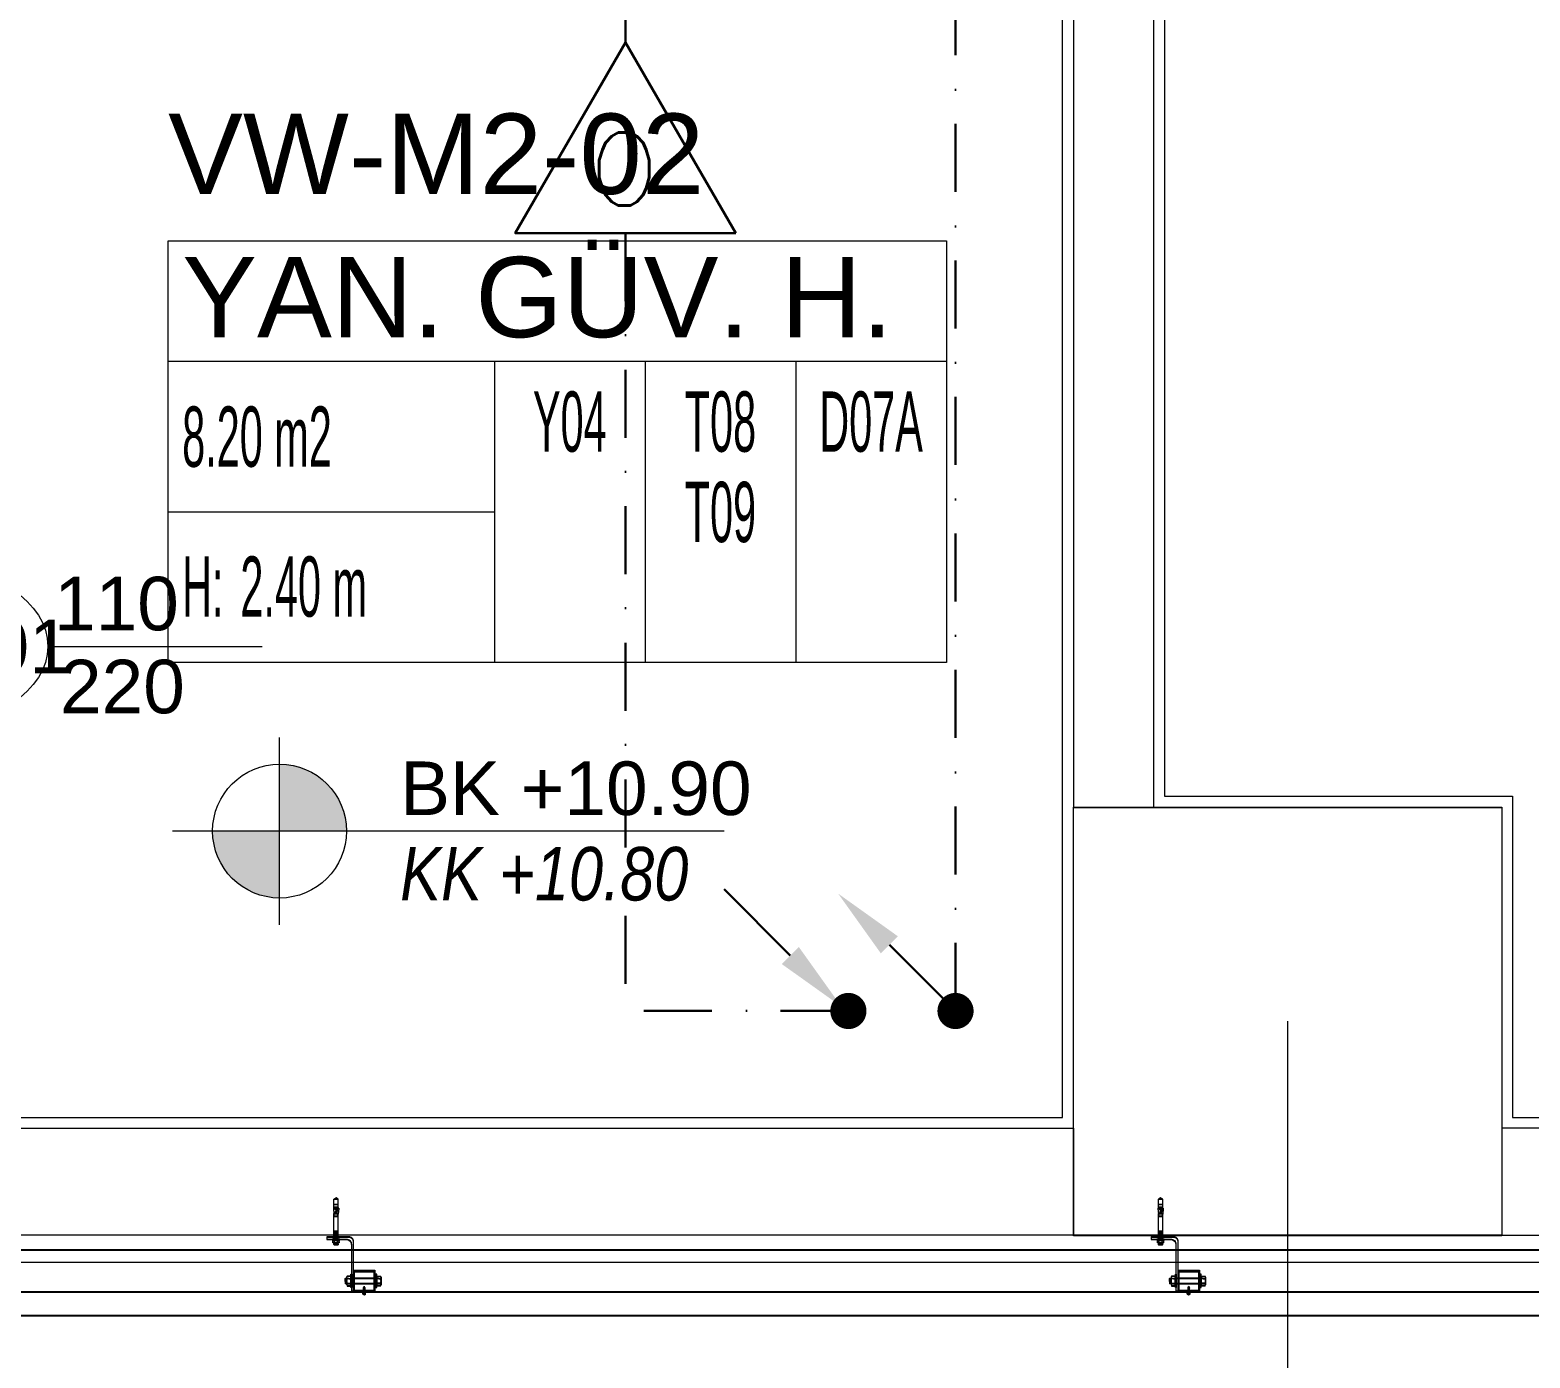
# Model space of a CAD drawing. Extents: x -3709 to 34975, y -230 to 8245.
# Drawn here: x 24401 to 24681.1, y 289.6 to 537.6 of the extents above; entities that cross this region are included whole.
import ezdxf
from ezdxf.enums import TextEntityAlignment as Align

# ---------------------------------------------------------------- set-up
doc = ezdxf.new("R2010")
doc.units = 0
doc.linetypes.add('DASHDOT', pattern=[25.4, 12.7, -6.35, 0, -6.35])
doc.layers.get('0').update_dxf_attribs({"color": 9, "lineweight": 9})
for name, color, linetype, lineweight in [('00', 9, 'Continuous', 9), ('01', 9, 'Continuous', 9), ('06D', 9, 'Continuous', 9), ('10', 9, 'Continuous', 9), ('10A', 9, 'Continuous', 9), ('14', 9, 'Continuous', 9), ('21', 9, 'Continuous', 9), ('21_MAHAL', 9, 'Continuous', 9), ('22', 8, 'Continuous', 9), ('24', 9, 'Continuous', 9), ('33', 9, 'BATTING', 9), ('E-AŞAĞIDAN GELEN HAT', 7, 'Continuous', 30), ('E-KABLO', 7, 'Continuous', 30), ('E-OPTİK DUMAN DEDEKTÖRÜ', 7, 'Continuous', 30), ('E-YUKARI ÇIKAN HAT', 7, 'Continuous', 30)]:
    doc.layers.add(name, color=color, linetype=linetype, lineweight=lineweight)
doc.styles.add('Arial', font='arial.ttf', dxfattribs={"height": 2.5})
doc.styles.add('E-YAZI', font='txttw.shx')
doc.styles.add('MuuM_TEXT-ITALIC', font='ARIALNI.TTF')
doc.styles.add('MuuM_TEXT-STANDART', font='ARIALN.TTF')
doc.linetypes.add('BATTING', pattern='A,0.0001,-0.1,[134,ltypeshp.shx,S=0.1,R=0,X=-0.1,Y=0],-0.2,[134,ltypeshp.shx,S=0.1,R=180,X=0.1,Y=0],-0.1', length=0.4001)

# ---------------------------------------------------------------- blocks, each defined once
blk = doc.blocks.new('p-kolon-80x80-vw')
at = {"layer": '01'}
blk.add_lwpolyline([(-40, -40), (-40, 40), (40, 40), (40, -40)], close=True, dxfattribs=at)
blk = doc.blocks.new('cxvxv')
for p, q in [((-21988.4, 8560.98, 0), (-21988.4, 8560.32, 0)), ((-21988.4, 8560.32, 0), (-21986.64, 8560.32, 0)), ((-21986.86, 8561.07, 0), (-21988.18, 8561.07, 0)), ((-21988.02, 8561.25, 0), (-21987.03, 8561.3, 0)), ((-21988.02, 8561.25, 0), (-21988, 8561.26, 0)), ((-21988, 8561.23, 0), (-21988.02, 8561.25, 0)), ((-21988.02, 8561.13, 0), (-21987.03, 8561.19, 0)), ((-21988.02, 8561.13, 0), (-21988, 8561.14, 0)), ((-21988, 8561.11, 0), (-21988.02, 8561.13, 0)), ((-21988.02, 8560.32, 0), (-21987.02, 8560.32, 0)), ((-21988.02, 8560.28, 0), (-21988.02, 8560.32, 0)), ((-21988.02, 8560.11, 0), (-21988.02, 8555.61, 0)), ((-21988, 8561.3, 0), (-21987.94, 8561.35, 0)), ((-21988, 8561.26, 0), (-21988, 8561.3, 0)), ((-21988, 8561.14, 0), (-21988, 8561.23, 0)), ((-21988, 8561.07, 0), (-21988, 8561.11, 0)), ((-21987.96, 8560.98, 0), (-21987.96, 8560.32, 0)), ((-21987.54, 8561.35, 0), (-21987.94, 8561.35, 0)), ((-21987.7, 8561.05, 0), (-21987.7, 8561.08, 0)), ((-21987.7, 8561.07, 0), (-21987.7, 8561.07, 0)), ((-21987.54, 8561.35, 0), (-21987.1, 8561.35, 0)), ((-21987.03, 8561.3, 0), (-21987.1, 8561.35, 0)), ((-21987.08, 8560.64, 0), (-21987.08, 8560.98, 0)), ((-21987.08, 8560.64, 0), (-21987.08, 8560.32, 0)), ((-21987.06, 8560.32, 0), (-21987.06, 8560.28, 0)), ((-21987.06, 8555.61, 0), (-21987.06, 8560.11, 0)), ((-21987.05, 8561.32, 0), (-21987.03, 8561.3, 0)), ((-21987.03, 8561.3, 0), (-21987.05, 8561.28, 0)), ((-21987.03, 8561.3, 0), (-21987.05, 8561.29, 0)), ((-21987.05, 8561.28, 0), (-21987.05, 8561.2, 0)), ((-21987.05, 8561.2, 0), (-21987.03, 8561.19, 0)), ((-21987.03, 8561.19, 0), (-21987.05, 8561.17, 0)), ((-21987.05, 8561.17, 0), (-21987.05, 8561.08, 0)), ((-21987.05, 8561.08, 0), (-21987.03, 8561.07, 0)), ((-21987.02, 8560.32, 0), (-21987.02, 8560.28, 0)), ((-21987.02, 8555.61, 0), (-21987.02, 8560.11, 0)), ((-21986.64, 8560.32, 0), (-21986.64, 8560.98, 0)), ((-21988.4, 8555.4, 0), (-21986.64, 8555.4, 0)), ((-21988.4, 8554.74, 0), (-21988.4, 8555.4, 0)), ((-21986.86, 8554.65, 0), (-21988.17, 8554.65, 0)), ((-21988.02, 8555.44, 0), (-21988.02, 8555.4, 0)), ((-21988.02, 8555.4, 0), (-21987.02, 8555.4, 0)), ((-21987.96, 8554.74, 0), (-21987.96, 8555.4, 0)), ((-21987.08, 8555.08, 0), (-21987.08, 8555.4, 0)), ((-21987.08, 8555.08, 0), (-21987.08, 8554.74, 0)), ((-21987.06, 8555.4, 0), (-21987.06, 8555.44, 0)), ((-21987.02, 8555.4, 0), (-21987.02, 8555.44, 0)), ((-21986.64, 8555.4, 0), (-21986.64, 8554.74, 0))]:
    blk.add_line(p, q)
at = {"elevation": 0}
for points in [[(-21986.3, 8560.11), (-21988.7, 8560.11), (-21988.7, 8560.28), (-21986.3, 8560.28)], [(-21986.3, 8555.61), (-21988.7, 8555.61), (-21988.7, 8555.44), (-21986.3, 8555.44)]]:
    blk.add_lwpolyline(points, close=True, dxfattribs=at)
for points in [[(-21987.98, 8560.28), (-21987.98, 8560.32)], [(-21987.98, 8560.11), (-21987.98, 8555.61)], [(-21987.98, 8555.44), (-21987.98, 8555.4)]]:
    blk.add_lwpolyline(points, dxfattribs=at)
for centre, radius, start, end in [((-21988.18, 8560.75, 0), 0.315, 45.8497, 134.1503), ((-21987.52, 8559.95, 0), 1.12, 66.8701, 113.1299), ((-21987.52, 8559.95, 0), 1.12, 66.8701, 113.1299), ((-21986.86, 8560.76, 0), 0.313, 45.449, 134.551), ((-21988.18, 8554.97, 0), 0.315, 225.8497, 314.1503), ((-21987.52, 8555.77, 0), 1.12, 246.8701, 293.1299), ((-21987.52, 8555.77, 0), 1.12, 246.8701, 293.1299), ((-21986.86, 8554.96, 0), 0.313, 225.449, 314.551)]:
    blk.add_arc(centre, radius, start, end)
blk = doc.blocks.new('VIDA')
for p, q in [((-18058.1, 6526.6), (-18059.2, 6526.6)), ((-18059.2, 6521.2), (-18059.2, 6526.6)), ((-18072, 6523.9), (-18071.9, 6524)), ((-18071.9, 6523.8), (-18072, 6523.9)), ((-18071.9, 6524), (-18070.1, 6524.7)), ((-18069.6, 6522.9), (-18071.9, 6523.8)), ((-18069.7, 6524.9), (-18070.6, 6523.2)), ((-18070.6, 6523.2), (-18070.1, 6524.7)), ((-18070.1, 6524.7), (-18069.9, 6525.1)), ((-18069.9, 6525.1), (-18070.1, 6524.1)), ((-18070.1, 6524.1), (-18070, 6524.3)), ((-18070, 6524.3), (-18069.8, 6525.1)), ((-18069.9, 6525.1), (-18069.8, 6525.1)), ((-18069.8, 6525.1), (-18069.7, 6524.9)), ((-18069.7, 6524.9), (-18069.3, 6525)), ((-18069.6, 6522.8), (-18069.1, 6525)), ((-18069.6, 6522.8), (-18069.6, 6522.9)), ((-18069.4, 6522.4), (-18069.6, 6522.8)), ((-18068.9, 6525.3), (-18069.4, 6522.4)), ((-18069.3, 6522.4), (-18069.4, 6522.4)), ((-18069.3, 6522.4), (-18068.9, 6525.3)), ((-18069.3, 6525), (-18069.1, 6525)), ((-18069.1, 6522.8), (-18069.3, 6522.4)), ((-18069.1, 6525), (-18068.9, 6525.3)), ((-18068.7, 6522.8), (-18069.1, 6522.8)), ((-18068.9, 6525.3), (-18068.9, 6525.3)), ((-18068.9, 6525.3), (-18068.7, 6525)), ((-18068.7, 6522.8), (-18068.2, 6525)), ((-18068.7, 6525), (-18068.2, 6525)), ((-18068.5, 6522.4), (-18068.7, 6522.8)), ((-18068, 6525.3), (-18068.5, 6522.4)), ((-18068.4, 6522.4), (-18068.5, 6522.4)), ((-18068.4, 6522.4), (-18067.9, 6525.3)), ((-18068.2, 6522.8), (-18068.4, 6522.4)), ((-18068.2, 6522.8), (-18068.4, 6522.4)), ((-18068.2, 6525), (-18068, 6525.3)), ((-18067.7, 6525), (-18068.2, 6522.8)), ((-18067.7, 6522.8), (-18068.2, 6522.8)), ((-18067.9, 6525.3), (-18068, 6525.3)), ((-18067.9, 6525.3), (-18067.7, 6525)), ((-18067.7, 6522.8), (-18067.2, 6525)), ((-18067.7, 6525), (-18067.2, 6525)), ((-18067.5, 6522.4), (-18067.7, 6522.8)), ((-18067, 6525.3), (-18067.5, 6522.4)), ((-18067.4, 6522.4), (-18067.5, 6522.4)), ((-18067.4, 6522.4), (-18066.9, 6525.3)), ((-18067.2, 6522.8), (-18067.4, 6522.4)), ((-18067.2, 6522.8), (-18067.4, 6522.4)), ((-18067.2, 6525), (-18067, 6525.3)), ((-18066.7, 6525), (-18067.2, 6522.8)), ((-18066.7, 6522.8), (-18067.2, 6522.8)), ((-18066.9, 6525.3), (-18067, 6525.3)), ((-18066.9, 6525.3), (-18066.7, 6525)), ((-18066.3, 6525), (-18066.7, 6525)), ((-18066.7, 6522.8), (-18066.3, 6525)), ((-18066.5, 6522.4), (-18066.7, 6522.8)), ((-18066.1, 6525.3), (-18066.5, 6522.4)), ((-18066.5, 6522.4), (-18066, 6525.3)), ((-18066.3, 6522.8), (-18066.5, 6522.4)), ((-18066.3, 6522.8), (-18066.5, 6522.4)), ((-18066.5, 6522.4), (-18066.5, 6522.4)), ((-18066.3, 6525), (-18066.1, 6525.3)), ((-18065.8, 6525), (-18066.3, 6522.8)), ((-18066.3, 6522.8), (-18065.8, 6522.8)), ((-18066, 6525.3), (-18066.1, 6525.3)), ((-18066, 6525.3), (-18065.8, 6525)), ((-18065.8, 6522.8), (-18065.3, 6525)), ((-18065.8, 6525), (-18065.3, 6525)), ((-18065.6, 6522.4), (-18065.8, 6522.8)), ((-18065.1, 6525.3), (-18065.6, 6522.4)), ((-18065.5, 6522.4), (-18065.6, 6522.4)), ((-18065.5, 6522.4), (-18065, 6525.3)), ((-18065.3, 6522.8), (-18065.5, 6522.4)), ((-18065.3, 6522.8), (-18065.5, 6522.4)), ((-18065.3, 6525), (-18065.1, 6525.3)), ((-18064.8, 6525), (-18065.3, 6522.8)), ((-18064.8, 6522.8), (-18065.3, 6522.8)), ((-18065.1, 6525.3), (-18065, 6525.3)), ((-18065, 6525.3), (-18064.8, 6525)), ((-18064.8, 6525), (-18064.3, 6525)), ((-18064.8, 6522.8), (-18064.3, 6525)), ((-18064.6, 6522.4), (-18064.8, 6522.8)), ((-18064.1, 6525.3), (-18064.6, 6522.4)), ((-18064.5, 6522.4), (-18064.6, 6522.4)), ((-18064.5, 6522.4), (-18064, 6525.3)), ((-18064.3, 6522.8), (-18064.5, 6522.4)), ((-18064.3, 6522.8), (-18064.5, 6522.4)), ((-18064.3, 6525), (-18064.1, 6525.3)), ((-18063.8, 6525), (-18064.3, 6522.8)), ((-18063.8, 6522.8), (-18064.3, 6522.8)), ((-18064, 6525.3), (-18064.1, 6525.3)), ((-18064, 6525.3), (-18063.8, 6525)), ((-18063.8, 6522.8), (-18062, 6525)), ((-18062, 6525), (-18063.8, 6525)), ((-18063.6, 6522.4), (-18063.8, 6522.8)), ((-18063.6, 6522.4), (-18061.7, 6525.3)), ((-18061.8, 6525.3), (-18063.6, 6522.4)), ((-18062, 6522.8), (-18063.6, 6522.4)), ((-18062, 6522.8), (-18063.6, 6522.4)), ((-18063.6, 6522.4), (-18063.6, 6522.4)), ((-18061.5, 6525), (-18063.4, 6522.8)), ((-18063.4, 6522.8), (-18061.5, 6522.8)), ((-18061.7, 6525.3), (-18063.2, 6525.3)), ((-18062.7, 6522.4), (-18061.5, 6522.8)), ((-18062.6, 6522.4), (-18062.1, 6525.3)), ((-18062.4, 6522.8), (-18062.6, 6522.4)), ((-18062.4, 6522.8), (-18062.6, 6522.4)), ((-18062.6, 6522.4), (-18061.3, 6522.4)), ((-18062.4, 6525), (-18062.2, 6525.3)), ((-18061.5, 6525), (-18062.4, 6525)), ((-18061.5, 6522.8), (-18062.4, 6525)), ((-18061.9, 6525), (-18062.4, 6522.8)), ((-18061.9, 6522.8), (-18062.4, 6522.8)), ((-18062.2, 6525.3), (-18062.1, 6525.3)), ((-18062.2, 6525.3), (-18061.3, 6522.4)), ((-18062.1, 6525.3), (-18061.9, 6525)), ((-18062, 6525), (-18061.8, 6525.3)), ((-18061.9, 6525), (-18061.4, 6525)), ((-18061.9, 6522.8), (-18061.4, 6525)), ((-18061.7, 6522.4), (-18061.9, 6522.8)), ((-18061.2, 6525.3), (-18061.7, 6522.4)), ((-18061.7, 6525.3), (-18061.5, 6525)), ((-18061.6, 6522.4), (-18061.7, 6522.4)), ((-18061.6, 6522.4), (-18061.2, 6525.3)), ((-18061.4, 6522.8), (-18061.6, 6522.4)), ((-18061.4, 6522.8), (-18061.6, 6522.4)), ((-18061.4, 6525), (-18061.2, 6525.3)), ((-18061, 6525), (-18061.4, 6522.8)), ((-18060.9, 6522.8), (-18061.4, 6522.8)), ((-18061.2, 6525.3), (-18061, 6525)), ((-18061.2, 6525.3), (-18061.2, 6525.3)), ((-18061, 6525), (-18060.5, 6525)), ((-18060.9, 6522.8), (-18060.5, 6525)), ((-18060.7, 6522.4), (-18060.9, 6522.8)), ((-18060.7, 6522.4), (-18060.2, 6525.3)), ((-18060.3, 6525.3), (-18060.7, 6522.4)), ((-18060.5, 6522.8), (-18060.7, 6522.4)), ((-18060.5, 6522.8), (-18060.7, 6522.4)), ((-18060.7, 6522.4), (-18060.7, 6522.4)), ((-18060.5, 6525), (-18060.3, 6525.3)), ((-18060, 6525), (-18060.5, 6522.8)), ((-18060.5, 6522.8), (-18060, 6522.8)), ((-18060.3, 6525.3), (-18060.2, 6525.3)), ((-18060.2, 6525.3), (-18060, 6525)), ((-18060, 6525), (-18059.5, 6525)), ((-18060, 6522.8), (-18059.5, 6525)), ((-18059.8, 6522.4), (-18060, 6522.8)), ((-18059.3, 6525.3), (-18059.8, 6522.4)), ((-18059.7, 6522.4), (-18059.8, 6522.4)), ((-18059.7, 6522.4), (-18059.2, 6525.3)), ((-18059.5, 6522.8), (-18059.7, 6522.4)), ((-18059.5, 6522.8), (-18059.7, 6522.4)), ((-18059.5, 6525), (-18059.3, 6525.3)), ((-18059.2, 6524), (-18059.5, 6522.8)), ((-18059.5, 6522.8), (-18059.2, 6522.8)), ((-18059.3, 6525.3), (-18059.2, 6525.3)), ((-18058.1, 6521.2), (-18059.2, 6521.2))]:
    blk.add_line(p, q)
for points in [[(-18068.7, 6525), (-18069.1, 6522.8)], [(-18057.2, 6524.3), (-18057.5, 6524), (-18057.5, 6523.8), (-18057.2, 6523.5)]]:
    blk.add_lwpolyline(points)
for centre, start, end in [((-18062.4, 6523.6), 7.5095, 35.2427), ((-18062.4, 6524.2), 324.7573, 352.4905)]:
    blk.add_arc(centre, 5.21, start, end)
blk = doc.blocks.new('çelik dübel')
at = {"ltscale": 7}
for p, q in [((-87.2, -2), (-85, 2)), ((-85, -6), (-85, 2)), ((-68, 2), (-85, 2)), ((-75, -6), (-75, 2)), ((-70, -6), (-70, 2)), ((-68, 3), (-58, 2)), ((-68, -7), (-68, 3)), ((-58, -6), (-58, 2)), ((-8.5, 2), (-58, 2)), ((-53, 1.5), (-58, 1.5)), ((-53, -6), (-53, 2)), ((-25, -6), (-25, 2)), ((-25, -6), (-23.9, 2)), ((-23, -6), (-21.9, 2)), ((-21, -6), (-19.9, 2)), ((-19, -6), (-17.9, 2)), ((-17, -6), (-15.9, 2)), ((-85, -6), (-87.2, -2)), ((-68, -6), (-85, -6)), ((-68, -7), (-58, -6)), ((-53, -5.5), (-58, -5.5)), ((-8.5, -6), (-58, -6))]:
    blk.add_line(p, q, dxfattribs=at)
for p, q in [((-15, -6), (-13.9, 2)), ((-13, -6), (-11.9, 2)), ((-11, -6), (-10, 1.1)), ((-10, -9), (-10, 5)), ((-9, 5), (-10, 5)), ((-10, 3), (-10, 5)), ((-9, -9), (-9, 5)), ((-8.5, 2), (-8.5, 3)), ((-8.5, -4), (-8.5, 0)), ((-5, 4), (-7.5, 4)), ((-5, 1), (-7.5, 1)), ((-4, 2), (-4, 3)), ((-1, 2), (-4, 2)), ((-4, -4), (-4, 0)), ((-3, -6), (-1.9, 2)), ((-1, -6), (0, 1.1)), ((0, -5), (0, 1)), ((-10, -7), (-10, -9.1)), ((-9, -9), (-10, -9)), ((-8.5, -6), (-8.5, -7)), ((-5, -5), (-7.5, -5)), ((-5, -8), (-7.5, -8)), ((-4, -6), (-4, -7)), ((-1, -6), (-4, -6))]:
    blk.add_line(p, q)
for points in [[(-68, 0.6), (-67.4, 0.4), (-67, 0.1), (-66.6, -0.3), (-66.2, -0.8), (-65.9, -1.3), (-65.7, -1.9), (-65.4, -2.3), (-65.2, -2.8), (-65, -3.1), (-64.8, -3.3), (-64.6, -3.5), (-64.4, -3.6), (-64.2, -3.5), (-63.9, -3.5), (-63.7, -3.3), (-63.5, -3.1), (-63.2, -2.9), (-62.9, -2.6), (-62.7, -2.3), (-62.4, -2), (-62.1, -1.7), (-61.9, -1.4), (-61.6, -1.1), (-61.4, -0.9), (-61.2, -0.7), (-61, -0.6), (-60.8, -0.5), (-60.6, -0.5), (-60.4, -0.5), (-60.3, -0.7), (-60.1, -0.9), (-59.9, -1.1), (-59.8, -1.5), (-59.6, -1.9), (-59.4, -2.3), (-59.2, -2.7), (-58.9, -3), (-58.7, -3.3), (-58.4, -3.5), (-58, -3.5)], [(-68, -0.5), (-68, -0.5), (-67.9, -0.5), (-67.9, -0.5), (-67.8, -0.5), (-67.8, -0.6), (-67.7, -0.6), (-67.7, -0.6), (-67.6, -0.7), (-67.6, -0.7), (-67.6, -0.8), (-67.5, -0.8), (-67.5, -0.8), (-67.5, -0.9), (-67.4, -0.9), (-67.4, -0.9), (-67.3, -1), (-67.3, -1), (-67.3, -1.1), (-67.2, -1.1), (-67.2, -1.2), (-67.2, -1.2), (-67.1, -1.3), (-67.1, -1.3), (-67.1, -1.4), (-67, -1.4), (-67, -1.5), (-67, -1.5), (-66.9, -1.6), (-66.9, -1.6), (-66.9, -1.7), (-66.9, -1.7), (-66.8, -1.8), (-66.8, -1.9), (-66.8, -1.9), (-66.7, -2), (-66.7, -2), (-66.7, -2.1), (-66.6, -2.2), (-66.6, -2.2), (-66.6, -2.3), (-66.6, -2.3), (-66.5, -2.4), (-66.5, -2.5), (-66.5, -2.5), (-66.4, -2.6), (-66.4, -2.7), (-66.4, -2.7), (-66.3, -2.8), (-66.3, -2.8), (-66.3, -2.9), (-66.3, -3), (-66.2, -3), (-66.2, -3.1), (-66.2, -3.1), (-66.1, -3.2), (-66.1, -3.2), (-66.1, -3.3), (-66, -3.4), (-66, -3.4), (-66, -3.5), (-65.9, -3.5), (-65.9, -3.6), (-65.9, -3.6), (-65.8, -3.7), (-65.8, -3.7), (-65.7, -3.8), (-65.7, -3.8), (-65.7, -3.9), (-65.6, -3.9), (-65.6, -4), (-65.5, -4), (-65.5, -4.1), (-65.4, -4.1), (-65.4, -4.1), (-65.3, -4.2), (-65.3, -4.2), (-65.2, -4.3), (-65.2, -4.3), (-65.1, -4.3), (-65, -4.4), (-65, -4.4), (-64.9, -4.4), (-64.9, -4.4), (-64.8, -4.5), (-64.7, -4.5), (-64.7, -4.5), (-64.6, -4.5), (-64.5, -4.5), (-64.5, -4.5), (-64.4, -4.5), (-64.3, -4.5), (-64.3, -4.5), (-64.2, -4.5), (-64.1, -4.5), (-64.1, -4.5), (-64, -4.5), (-64, -4.5), (-63.9, -4.5), (-63.8, -4.5), (-63.8, -4.5), (-63.7, -4.4), (-63.7, -4.4), (-63.6, -4.4), (-63.6, -4.4), (-63.5, -4.4), (-63.4, -4.3), (-63.4, -4.3), (-63.3, -4.3), (-63.3, -4.3), (-63.3, -4.2), (-63.2, -4.2), (-63.2, -4.2), (-63.1, -4.1), (-63.1, -4.1), (-63, -4.1), (-63, -4), (-62.9, -4), (-62.9, -4), (-62.9, -3.9), (-62.8, -3.9), (-62.8, -3.9), (-62.7, -3.8), (-62.7, -3.8), (-62.7, -3.8), (-62.6, -3.7), (-62.6, -3.7), (-62.5, -3.6), (-62.5, -3.6), (-62.5, -3.6), (-62.4, -3.5), (-62.4, -3.5), (-62.4, -3.5), (-62.3, -3.4), (-62.3, -3.4), (-62.2, -3.3), (-62.2, -3.3), (-62.2, -3.3), (-62.1, -3.2), (-62.1, -3.2), (-62.1, -3.1), (-62, -3.1), (-62, -3.1), (-62, -3), (-61.9, -3), (-61.9, -2.9), (-61.9, -2.9), (-61.8, -2.9), (-61.8, -2.8), (-61.7, -2.8), (-61.7, -2.7), (-61.7, -2.7), (-61.6, -2.6), (-61.6, -2.6), (-61.6, -2.6), (-61.5, -2.5), (-61.5, -2.5), (-61.5, -2.5), (-61.4, -2.4), (-61.4, -2.4), (-61.4, -2.3), (-61.3, -2.3), (-61.3, -2.3), (-61.3, -2.2), (-61.3, -2.2), (-61.2, -2.2), (-61.2, -2.1), (-61.2, -2.1), (-61.1, -2), (-61.1, -2), (-61.1, -2), (-61, -1.9), (-61, -1.9), (-61, -1.9), (-61, -1.9), (-60.9, -1.8), (-60.9, -1.8), (-60.9, -1.8), (-60.9, -1.8), (-60.9, -1.8), (-60.9, -1.7), (-60.8, -1.7), (-60.8, -1.7), (-60.8, -1.7), (-60.8, -1.7), (-60.8, -1.7), (-60.8, -1.8), (-60.7, -1.8), (-60.7, -1.8), (-60.7, -1.8), (-60.7, -1.9), (-60.7, -1.9), (-60.7, -1.9), (-60.6, -2), (-60.6, -2), (-60.6, -2.1), (-60.6, -2.1), (-60.6, -2.1), (-60.5, -2.2), (-60.5, -2.2), (-60.5, -2.3), (-60.5, -2.3), (-60.4, -2.4), (-60.4, -2.5), (-60.4, -2.5), (-60.4, -2.6), (-60.3, -2.6), (-60.3, -2.7), (-60.3, -2.7), (-60.3, -2.8), (-60.2, -2.8), (-60.2, -2.9), (-60.2, -3), (-60.1, -3), (-60.1, -3.1), (-60.1, -3.1), (-60, -3.2), (-60, -3.2), (-59.9, -3.3), (-59.9, -3.4), (-59.9, -3.4), (-59.8, -3.5), (-59.8, -3.5), (-59.7, -3.6), (-59.7, -3.6), (-59.6, -3.7), (-59.6, -3.8), (-59.5, -3.8), (-59.5, -3.9), (-59.4, -3.9), (-59.3, -4), (-59.3, -4), (-59.2, -4.1), (-59.1, -4.2), (-59, -4.2), (-58.9, -4.3), (-58.8, -4.3), (-58.6, -4.4), (-58.4, -4.4), (-58.2, -4.5), (-58, -4.5)]]:
    blk.add_lwpolyline(points)
for centre, start, end in [((-7.5, 3), 90, 180), ((-7.5, 2), 180, 270), ((-7.5, 0), 90, 180), ((-5, 3), 0, 90), ((-5, 2), 270, 0), ((-5, 0), 0, 90), ((-1, 1), 0, 90), ((-7.5, -4), 180, 270), ((-7.5, -6), 90, 180), ((-7.5, -7), 180, 270), ((-5, -4), 270, 0), ((-5, -6), 0, 90), ((-5, -7), 270, 0), ((-1, -5), 270, 0)]:
    blk.add_arc(centre, 1, start, end)
blk = doc.blocks.new('kjdol')
at = {"ltscale": 10, "elevation": -278.89}
blk.add_lwpolyline([(77394.12, 60089.89), (77403.28, 60089.89, 0.460237), (77404.18, 60090.79), (77404.18, 60094.89), (77403.78, 60094.89), (77403.78, 60091.29, -0.414214), (77402.78, 60090.29), (77394.12, 60090.29)], format="xyb", close=True, dxfattribs=at)
at = {"elevation": -249.79}
for points in [[(77397.97, 60089.9), (77397.97, 60085.9), (77393.97, 60085.9), (77393.97, 60089.9)], [(77397.77, 60089.7), (77397.77, 60086.1), (77394.17, 60086.1), (77394.17, 60089.7)]]:
    blk.add_lwpolyline(points, close=True, dxfattribs=at)
at = {"extrusion": (0, 0, -1), "xscale": 0.1000000000058208, "yscale": 0.1000000000058208, "zscale": -0.0999999999999091}
blk.add_blockref('çelik dübel', (-77402.74, 60093.36, 459.25), dxfattribs=at)
blk.add_blockref('cxvxv', (99383.5, 51530.11, -249.79))
at = {"xscale": 0.1000000000058208, "yscale": 0.1000000000058208, "zscale": 0.1000000000058208, "rotation": 180}
blk.add_blockref('VIDA', (75587.75, 60740.29, -249.79), dxfattribs=at)
blk = doc.blocks.new('cephekompozit2.kat')
at = {"layer": '10A'}
blk.add_lwpolyline([(2332.85, 25955.52), (683.25, 25955.52), (683.25, 25960.02), (2332.85, 25960.02), (2332.85, 25955.52)], dxfattribs=at)
at = {"layer": '33', "ltscale": 0.2}
blk.add_lwpolyline([(3171.67, 25868.02), (2347.5, 25868.02), (2347.5, 25967.81), (687.5, 25967.81), (687.5, 27013.02), (687.37, 29553.02), (2347.5, 29553.02), (2347.5, 29653.02), (3181.67, 29653.02)], dxfattribs=at)
at = {"layer": '10', "rotation": 90}
for p in [(61445.2, -51433.95, 249.79), (61599.14, -51433.95, 249.79)]:
    blk.add_blockref('kjdol', p, dxfattribs=at)
blk = doc.blocks.new('p-aks_vw')
at = {"layer": '24', "ltscale": 2}
blk.add_lwpolyline([(3240, 40), (3240, -257.5)], dxfattribs=at)
blk = doc.blocks.new('0_doorno')
blk.add_lwpolyline([(4.5, 0), (12.5, 0)])
blk.add_ellipse((0, 0), major_axis=(-4.5, 0), ratio=0.666667)
at = {"style": 'Arial'}
blk.add_attdef('YUKSEKLIK', text='', height=2, dxfattribs=at).set_placement((5, 5.9), align=Align.TOP_LEFT)
blk.add_attdef('KAPINO', text='', height=1.4, dxfattribs=at).set_placement((-0.019, -0.035), align=Align.MIDDLE)
blk.add_attdef('GENISLIK', text='', height=2, dxfattribs=at).set_placement((5, -1.895), align=Align.BOTTOM_LEFT)
blk = doc.blocks.new('0_elevationtarget-p-bk')
h = blk.add_hatch(color=254)
h.paths.add_polyline_path([(2.5, 0, 0.414214), (0, 2.5), (0, 0)])
h.paths.add_polyline_path([(0, 0), (-2.5, 0, 0.414214), (0, -2.5)])
blk.add_line((0, -3.5), (0, 3.5))
blk.add_lwpolyline([(16.605, 0), (-4, 0)])
blk.add_circle((0, 0), 2.5)
at = {"style": 'Arial'}
blk.add_attdef('BITMISKOT', text='', height=2, dxfattribs=at).set_placement((4.5, 0), align=Align.BOTTOM_LEFT)
at = {"style": 'MuuM_TEXT-ITALIC'}
blk.add_attdef('FINISHINGFLOORLEVEL', text='', height=2, dxfattribs=at).set_placement((4.5, -0.592), align=Align.TOP_LEFT)
blk = doc.blocks.new('0_roomno2')
blk.add_lwpolyline([(19.375, -10.5), (0, -10.5), (0, 0), (19.375, 0)], close=True)
for points in [[(0, -3), (19.375, -3)], [(8.125, -3), (8.125, -10.5)], [(11.875, -3), (11.875, -10.5)], [(15.625, -3), (15.625, -10.5)], [(0, -6.75), (8.125, -6.75)]]:
    blk.add_lwpolyline(points)
at = {"style": 'MuuM_TEXT-STANDART', "width": 0.6}
blk.add_text('H:', height=1.5, dxfattribs=at).set_placement((0.35, -8.608), align=Align.MIDDLE_LEFT)
at = {"style": 'Arial'}
blk.add_attdef('ODANO', (0, 1.17), '', height=2, dxfattribs=at)
blk.add_attdef('MEKANADI', text='', height=2, dxfattribs=at).set_placement((0.35, -3), align=Align.BOTTOM_LEFT)
at = {"style": 'MuuM_TEXT-STANDART', "width": 0.6}
for tag, p in [('YER01', (10, -4.5)), ('TAVAN01', (13.75, -4.5)), ('DUVAR01', (17.5, -4.5)), ('YER02', (10, -6.75)), ('TAVAN02', (13.75, -6.75)), ('DUVAR02', (17.5, -6.75)), ('YER03', (10, -9)), ('TAVAN03', (13.75, -9)), ('DUVAR03', (17.5, -9))]:
    blk.add_attdef(tag, text='', height=1.5, dxfattribs=at).set_placement(p, align=Align.MIDDLE_CENTER)
for tag, p in [('M2', (0.35, -4.875)), ('TEMIZTAVANYUKSEKLIGI', (1.8, -8.608))]:
    blk.add_attdef(tag, text='', height=1.5, dxfattribs=at).set_placement(p, align=Align.MIDDLE_LEFT)
blk = doc.blocks.new('100_OPTİK DUMAN DEDEKTÖRÜ 085')
at = {"layer": 'E-OPTİK DUMAN DEDEKTÖRÜ', "color": 4}
blk.add_lwpolyline([(2.059, 0), (0, 3.566), (-2.059, 0)], close=True, dxfattribs=at)
at = {"layer": 'E-OPTİK DUMAN DEDEKTÖRÜ', "color": 3, "style": 'E-YAZI'}
blk.add_text('O', height=1.36, dxfattribs=at).set_placement((-0.022, 1.201), align=Align.MIDDLE)
blk = doc.blocks.new('100_YUKARI ÇIKAN HAT')
at = {"layer": 'E-YUKARI ÇIKAN HAT', "color": 3, "linetype": 'Continuous'}
blk.add_line((2.472, 2.471), (0, 0), dxfattribs=at)
at = {"layer": 'E-YUKARI ÇIKAN HAT', "color": 4, "linetype": 'Continuous', "const_width": 0.675}
blk.add_lwpolyline([(-0.338, 0, 1), (0.337, 0, 1)], format="xyb", close=True, dxfattribs=at)
at = {"layer": 'E-YUKARI ÇIKAN HAT', "color": 3, "linetype": 'Continuous'}
blk.add_solid([(2.154, 2.789), (2.79, 2.152), (4.382, 4.379)], dxfattribs=at)
blk = doc.blocks.new('100_AŞAĞIDAN GELEN HAT')
at = {"layer": 'E-AŞAĞIDAN GELEN HAT', "color": 3, "linetype": 'Continuous'}
blk.add_line((-2.074, -2.17), (-4.546, -4.641), dxfattribs=at)
at = {"layer": 'E-AŞAĞIDAN GELEN HAT', "color": 4, "linetype": 'Continuous', "const_width": 0.675}
blk.add_lwpolyline([(-0.338, 0, 1), (0.338, 0, 1)], format="xyb", close=True, dxfattribs=at)
at = {"layer": 'E-AŞAĞIDAN GELEN HAT', "color": 3, "linetype": 'Continuous'}
blk.add_solid([(-2.392, -1.852), (-1.755, -2.489), (-0.164, -0.262)], dxfattribs=at)

msp = doc.modelspace()

# ---------------------------------------------------------------- linework, layer by layer
at = {"layer": '00'}
for points in [[(24610.84, 392.5), (24610.84, 757.5), (24580.84, 757.5), (24580.84, 742.5), (24595.84, 742.5), (24595.84, 392.5)], [(24445.84, 332.5), (24595.84, 332.5), (24595.84, 312.5), (24395.84, 312.5), (24395.84, 332.5), (24430.84, 332.5), (24430.84, 332.5), (24445.84, 332.5)], [(25395.84, 332.5), (24675.84, 332.5), (24675.84, 312.5), (25395.84, 312.5)]]:
    msp.add_lwpolyline(points, close=True, dxfattribs=at)
at = {"layer": '06D', "elevation": 29.1}
msp.add_lwpolyline([(26297.31, 3997.5), (25450.84, 3997.5), (25450.84, 3897.5), (23790.84, 3897.5), (23790.84, 307.5), (25450.84, 307.5), (25450.84, 207.5), (26295.54, 207.5)], dxfattribs=at)
at = {"layer": '14'}
msp.add_lwpolyline([(23847.84, 354.5), (24378.84, 354.5), (24378.84, 354.5), (24378.84, 354.5), (24378.84, 369.5), (24397.84, 369.5), (24397.84, 334.5), (24593.84, 334.5), (24593.84, 334.5), (24593.84, 334.5), (24593.84, 740.5), (24578.84, 740.5), (24578.84, 759.5), (24612.84, 759.5), (24612.84, 394.5), (24677.84, 394.5), (24677.84, 334.5), (25393.84, 334.5)], dxfattribs=at)
at = {"layer": 'E-KABLO', "color": 6, "linetype": 'DASHDOT'}
for p, q in [((24512.22, 535.32), (24512.22, 843.44)), ((24573.84, 354.4), (24573.84, 843.44)), ((24512.22, 499.66), (24512.22, 354.4)), ((24553.84, 354.4), (24512.22, 354.4))]:
    msp.add_line(p, q, dxfattribs=at)

# ---------------------------------------------------------------- block references
for name, p in [('cephekompozit2.kat', (23106.14, -25658.02)), ('cephekompozit2.kat', (23106.14, -25658.12)), ('p-kolon-80x80-vw', (24635.84, 352.5)), ('p-kolon-80x80-vw', (24635.84, 352.4))]:
    msp.add_blockref(name, p)
at = {"layer": '21', "xscale": 5, "yscale": 5, "zscale": 5}
msp.add_blockref('0_elevationtarget-p-bk', (24447.64, 388), dxfattribs=at).add_auto_attribs({'BITMISKOT': 'BK +10.90', 'FINISHINGFLOORLEVEL': 'KK +10.80'})
at = {"layer": '21_MAHAL'}
ref = msp.add_blockref('0_roomno2', (24426.82, 498.24), dxfattribs=dict(at, xscale=7.5, yscale=7.5, zscale=7.5))
ref.add_attrib('ODANO', 'VW-M2-02', (24426.82, 507.01), dxfattribs={"layer": '0', "height": 15, "style": 'Arial'})
ref.add_attrib('MEKANADI', 'YAN. GÜV. H.', dxfattribs={"layer": '0', "height": 15, "style": 'Arial'}).set_placement((24429.45, 475.74), align=Align.BOTTOM_LEFT)
ref.add_attrib('M2', '8.20 m2', dxfattribs={"layer": '0', "height": 11.25, "style": 'MuuM_TEXT-STANDART', "width": 0.6}).set_placement((24429.45, 461.68), align=Align.MIDDLE_LEFT)
ref.add_attrib('TEMIZTAVANYUKSEKLIGI', '2.40 m', dxfattribs={"layer": '0', "height": 11.25, "style": 'MuuM_TEXT-STANDART', "width": 0.6}).set_placement((24440.32, 433.68), align=Align.MIDDLE_LEFT)
ref.add_attrib('YER01', 'Y04', dxfattribs={"layer": '0', "height": 11.25, "style": 'MuuM_TEXT-STANDART', "width": 0.6}).set_placement((24501.82, 464.49), align=Align.MIDDLE_CENTER)
ref.add_attrib('TAVAN01', 'T08', dxfattribs={"layer": '0', "height": 11.25, "style": 'MuuM_TEXT-STANDART', "width": 0.6}).set_placement((24529.95, 464.49), align=Align.MIDDLE_CENTER)
ref.add_attrib('DUVAR01', 'D07A', dxfattribs={"layer": '0', "height": 11.25, "style": 'MuuM_TEXT-STANDART', "width": 0.6}).set_placement((24558.07, 464.49), align=Align.MIDDLE_CENTER)
ref.add_attrib('TAVAN02', 'T09', dxfattribs={"layer": '0', "height": 11.25, "style": 'MuuM_TEXT-STANDART', "width": 0.6}).set_placement((24529.95, 447.61), align=Align.MIDDLE_CENTER)
at = {"layer": '22'}
ref = msp.add_blockref('0_doorno', (24381.87, 422.5), dxfattribs=dict(at, xscale=5, yscale=5, zscale=5))
ref.add_attrib('KAPINO', 'K-YN-01', dxfattribs={"layer": '0', "height": 10, "style": 'Arial'}).set_placement((24381.87, 422.5), align=Align.MIDDLE)
ref.add_attrib('GENISLIK', '110', dxfattribs={"layer": '0', "height": 10, "style": 'Arial'}).set_placement((24405.52, 422.5), align=Align.BOTTOM_LEFT)
ref.add_attrib('YUKSEKLIK', '220', dxfattribs={"layer": '0', "height": 10, "style": 'Arial'}).set_placement((24406.64, 420), align=Align.TOP_LEFT)
at = {"layer": '24'}
msp.add_blockref('p-aks_vw', (21395.84, 312.5), dxfattribs=at)
at = {"layer": 'E-AŞAĞIDAN GELEN HAT', "xscale": 5, "yscale": 5, "zscale": 5, "rotation": 270}
msp.add_blockref('100_AŞAĞIDAN GELEN HAT', (24553.84, 354.4), dxfattribs=at)
at = {"layer": 'E-OPTİK DUMAN DEDEKTÖRÜ', "xscale": 10, "yscale": 10, "zscale": 10}
msp.add_blockref('100_OPTİK DUMAN DEDEKTÖRÜ 085', (24512.22, 499.66), dxfattribs=at)
at = {"layer": 'E-YUKARI ÇIKAN HAT', "xscale": 5, "yscale": 5, "zscale": 5, "rotation": 89.99999999999999}
msp.add_blockref('100_YUKARI ÇIKAN HAT', (24573.84, 354.4), dxfattribs=at)

doc.saveas('drawing.dxf')
